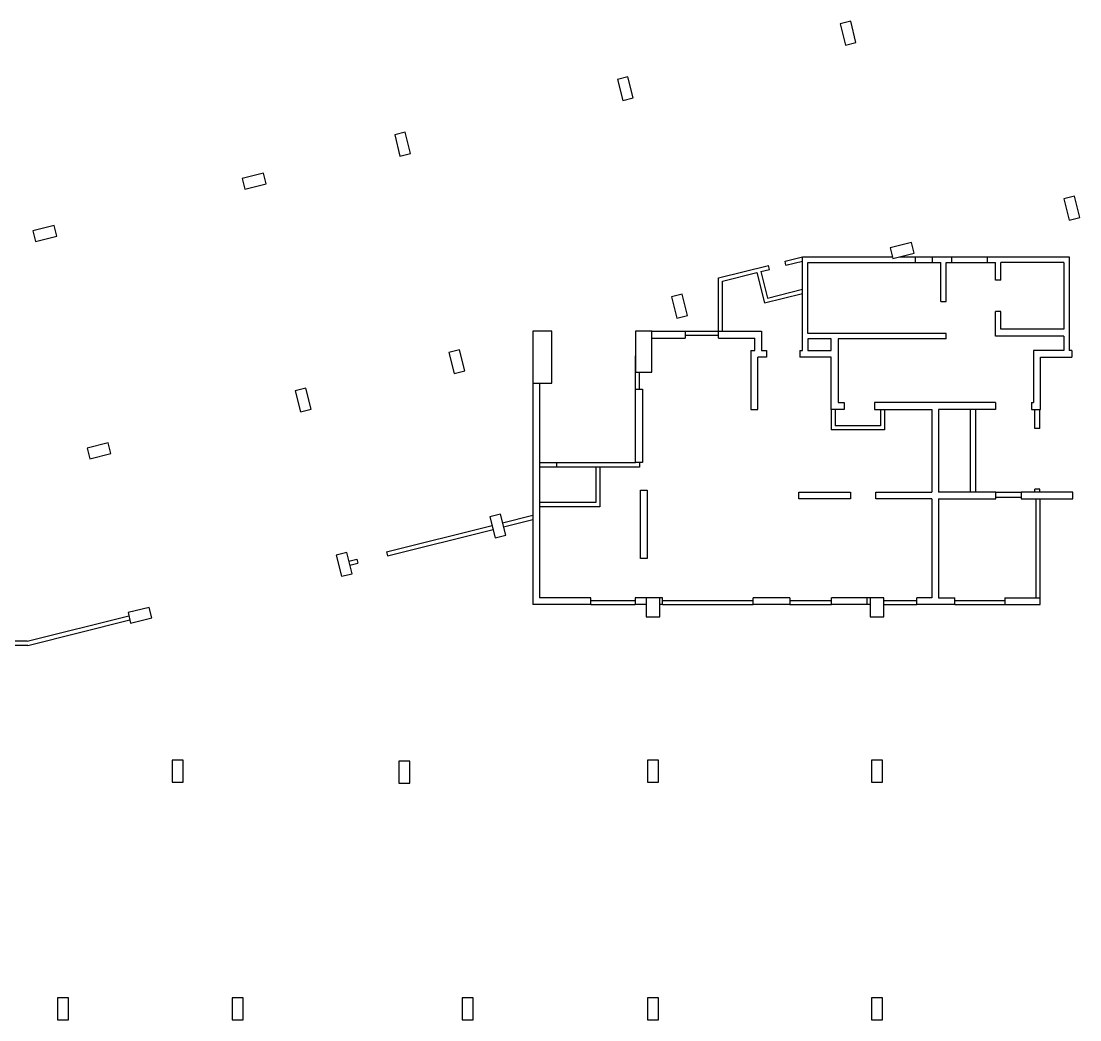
# Model space of a CAD drawing. Header units: metres. Extents: x -681087 to 1033303, y 74272 to 2630761.
# Drawn here: x 126556 to 165303, y 2423378 to 2459917 of the extents above; entities that cross this region are included whole.
import ezdxf

# ---------------------------------------------------------------- set-up
doc = ezdxf.new("R2010")
doc.units = ezdxf.units.M
for name, color, linetype in [('SKELETON_CLEAN', 7, 'Continuous'), ('SKELETON_ISOLATED', 1, 'Continuous'), ('SKELETON_ORIGINAL', 8, 'Continuous')]:
    doc.layers.add(name, color=color, linetype=linetype)

msp = doc.modelspace()

# ---------------------------------------------------------------- linework, layer by layer
at = {"layer": 'SKELETON_CLEAN'}
for p, q in [((156916, 2459917), (156528, 2459821)), ((156528, 2459821), (156722, 2459044)), ((157110, 2459141), (156916, 2459917)), ((156722, 2459044), (157110, 2459141)), ((148766, 2457885), (148378, 2457788)), ((148378, 2457788), (148571, 2457012)), ((148959, 2457109), (148766, 2457885)), ((148571, 2457012), (148959, 2457109)), ((140615, 2455853), (140227, 2455756)), ((140809, 2455077), (140615, 2455853)), ((140227, 2455756), (140421, 2454980)), ((140421, 2454980), (140809, 2455077)), ((135424, 2454353), (134648, 2454159)), ((135521, 2453964), (135424, 2454353)), ((134648, 2454159), (134745, 2453771)), ((134745, 2453771), (135521, 2453964)), ((165110, 2453509), (164722, 2453412)), ((164722, 2453412), (164915, 2452636)), ((165303, 2452733), (165110, 2453509)), ((127759, 2452441), (126983, 2452248)), ((127856, 2452053), (127759, 2452441)), ((164915, 2452636), (165303, 2452733)), ((126983, 2452248), (127079, 2451860)), ((127079, 2451860), (127856, 2452053)), ((159142, 2451815), (158366, 2451622)), ((158366, 2451622), (158463, 2451234)), ((159239, 2451427), (159142, 2451815)), ((154513, 2451133), (155153, 2451293)), ((155153, 2447873), (155153, 2451293)), ((155153, 2451293), (158448, 2451293)), ((158463, 2451234), (159239, 2451427)), ((158700, 2451293), (164913, 2451293)), ((164913, 2451293), (164913, 2447873)), ((152078, 2450526), (153911, 2450983)), ((153632, 2450759), (153947, 2450837)), ((153947, 2450837), (153911, 2450983)), ((154549, 2450987), (154513, 2451133)), ((154549, 2450987), (155153, 2451138)), ((155353, 2448493), (155353, 2451093)), ((155353, 2451093), (160213, 2451093)), ((160213, 2449663), (160213, 2451093)), ((160413, 2449663), (160413, 2451093)), ((160413, 2451093), (162213, 2451093)), ((162213, 2450438), (162213, 2451093)), ((162413, 2450438), (162413, 2451093)), ((164713, 2451093), (162413, 2451093)), ((164713, 2451093), (164713, 2448643)), ((152078, 2448573), (152078, 2450526)), ((152228, 2450409), (153487, 2450723)), ((153487, 2450723), (153765, 2449607)), ((153632, 2450759), (153875, 2449788)), ((162413, 2450438), (162213, 2450438)), ((152228, 2448573), (152228, 2450409)), ((153875, 2449788), (155153, 2450107)), ((150750, 2449929), (150361, 2449832)), ((150361, 2449832), (150555, 2449056)), ((150943, 2449153), (150750, 2449929)), ((153765, 2449607), (155153, 2449953)), ((160213, 2449663), (160413, 2449663)), ((162213, 2448393), (162213, 2449298)), ((162413, 2449298), (162213, 2449298)), ((162413, 2448643), (162413, 2449298)), ((150555, 2449056), (150943, 2449153)), ((145983, 2448573), (145283, 2448573)), ((145283, 2448573), (145283, 2446673)), ((145983, 2446673), (145983, 2448573)), ((149643, 2448573), (149043, 2448573)), ((149043, 2448573), (149043, 2447073)), ((149643, 2447073), (149643, 2448573)), ((149643, 2448573), (150858, 2448573)), ((150858, 2448573), (150858, 2448323)), ((150858, 2448573), (152078, 2448573)), ((152078, 2448323), (152078, 2448573)), ((152078, 2448573), (153653, 2448573)), ((153653, 2448573), (153653, 2447873)), ((160413, 2448493), (155353, 2448493)), ((160413, 2448293), (160413, 2448493)), ((164713, 2448643), (162413, 2448643)), ((149643, 2448323), (150858, 2448323)), ((152078, 2448323), (153403, 2448323)), ((153403, 2447873), (153403, 2448323)), ((155353, 2448293), (155353, 2447873)), ((156203, 2448293), (155353, 2448293)), ((156203, 2447873), (156203, 2448293)), ((160413, 2448293), (156453, 2448293)), ((156453, 2448293), (156453, 2445963)), ((164713, 2448393), (162213, 2448393)), ((164713, 2448393), (164713, 2447873)), ((142599, 2447897), (142211, 2447800)), ((142211, 2447800), (142405, 2447024)), ((142793, 2447120), (142599, 2447897)), ((153268, 2447873), (153268, 2445703)), ((153268, 2447873), (153403, 2447873)), ((153653, 2447873), (153833, 2447873)), ((153833, 2447873), (153833, 2447623)), ((155053, 2447873), (155153, 2447873)), ((155053, 2447873), (155053, 2447623)), ((155353, 2447873), (156203, 2447873)), ((163613, 2447873), (163613, 2445963)), ((164713, 2447873), (163613, 2447873)), ((165013, 2447873), (164913, 2447873)), ((165013, 2447873), (165013, 2447623)), ((149043, 2446453), (149043, 2447673)), ((153518, 2445703), (153518, 2447623)), ((153833, 2447623), (153518, 2447623)), ((156203, 2447623), (155053, 2447623)), ((156203, 2445713), (156203, 2447623)), ((163863, 2445713), (163863, 2447623)), ((163863, 2447623), (165013, 2447623)), ((142405, 2447024), (142793, 2447120)), ((149043, 2447073), (149643, 2447073)), ((145283, 2446673), (145983, 2446673)), ((145283, 2446655), (145283, 2438573)), ((145533, 2446673), (145533, 2438823)), ((136971, 2446493), (136583, 2446397)), ((136583, 2446397), (136777, 2445620)), ((137165, 2445717), (136971, 2446493)), ((149043, 2443773), (149043, 2446453)), ((149043, 2446453), (149293, 2446453)), ((149293, 2446453), (149293, 2443773)), ((156453, 2445963), (156673, 2445963)), ((156673, 2445963), (156673, 2445713)), ((162213, 2445963), (157793, 2445963)), ((157793, 2445963), (157793, 2445713)), ((162213, 2445963), (162213, 2445713)), ((163533, 2445963), (163533, 2445713)), ((163533, 2445963), (163613, 2445963)), ((136777, 2445620), (137165, 2445717)), ((153268, 2445703), (153518, 2445703)), ((156673, 2445713), (156203, 2445713)), ((156203, 2445713), (156203, 2444963)), ((156353, 2445713), (156353, 2445113)), ((157793, 2445713), (159883, 2445713)), ((158003, 2445713), (158003, 2445113)), ((158153, 2445713), (158153, 2444963)), ((159883, 2445713), (159883, 2442688)), ((162213, 2445713), (160133, 2445713)), ((160133, 2445713), (160133, 2442688)), ((163533, 2445713), (163863, 2445713)), ((163653, 2445013), (163653, 2445713)), ((163843, 2445013), (163843, 2445713)), ((158003, 2445113), (156353, 2445113)), ((163843, 2445013), (163653, 2445013)), ((158153, 2444963), (156203, 2444963)), ((129743, 2444485), (128966, 2444291)), ((128966, 2444291), (129063, 2443903)), ((129839, 2444097), (129743, 2444485)), ((129063, 2443903), (129839, 2444097)), ((149043, 2443753), (145533, 2443753)), ((145533, 2443753), (145533, 2443603)), ((149193, 2443603), (145533, 2443603)), ((147583, 2443603), (147583, 2442303)), ((147733, 2443603), (147733, 2442153)), ((149043, 2443773), (149043, 2443753)), ((149293, 2443773), (149043, 2443773)), ((149193, 2443773), (149193, 2443603)), ((149218, 2440253), (149218, 2442753)), ((149218, 2442753), (149468, 2442753)), ((149468, 2442753), (149468, 2440253)), ((155013, 2442438), (155013, 2442688)), ((155013, 2442688), (156913, 2442688)), ((156913, 2442688), (156913, 2442438)), ((157833, 2442438), (157833, 2442688)), ((157833, 2442688), (159883, 2442688)), ((162233, 2442688), (160133, 2442688)), ((162233, 2442438), (162233, 2442688)), ((162233, 2442688), (163153, 2442688)), ((165053, 2442688), (163153, 2442688)), ((163153, 2442688), (163153, 2442438)), ((163653, 2442688), (163653, 2442793)), ((163843, 2442793), (163653, 2442793)), ((163843, 2442688), (163843, 2442793)), ((165053, 2442438), (165053, 2442688)), ((147583, 2442303), (145533, 2442303)), ((156913, 2442438), (155013, 2442438)), ((159883, 2442438), (157833, 2442438)), ((159883, 2442438), (159883, 2438823)), ((160133, 2442438), (162233, 2442438)), ((160133, 2442438), (160133, 2438823)), ((163153, 2442438), (165053, 2442438)), ((163853, 2438823), (163853, 2442438)), ((147733, 2442153), (145533, 2442153)), ((144099, 2441881), (143711, 2441784)), ((143711, 2441784), (143904, 2441008)), ((144293, 2441105), (144099, 2441881)), ((139928, 2440506), (143790, 2441469)), ((139964, 2440360), (143826, 2441323)), ((143904, 2441008), (144293, 2441105)), ((138471, 2440478), (138083, 2440381)), ((138083, 2440381), (138277, 2439605)), ((138665, 2439701), (138471, 2440478)), ((139928, 2440506), (139964, 2440360)), ((138550, 2440162), (138841, 2440235)), ((138586, 2440017), (138877, 2440089)), ((138841, 2440235), (138877, 2440089)), ((149468, 2440253), (149218, 2440253)), ((138277, 2439605), (138665, 2439701)), ((147403, 2438823), (145533, 2438823)), ((147403, 2438573), (147403, 2438823)), ((149023, 2438823), (149023, 2438573)), ((149433, 2438823), (149023, 2438823)), ((149933, 2438823), (149433, 2438823)), ((149433, 2438823), (149433, 2438123)), ((149933, 2438123), (149933, 2438823)), ((150033, 2438823), (149933, 2438823)), ((150033, 2438573), (150033, 2438823)), ((153353, 2438573), (153353, 2438823)), ((154693, 2438823), (153353, 2438823)), ((154693, 2438823), (154693, 2438573)), ((156213, 2438573), (156213, 2438823)), ((157633, 2438823), (156213, 2438823)), ((158133, 2438823), (157633, 2438823)), ((157633, 2438823), (157633, 2438123)), ((158133, 2438123), (158133, 2438823)), ((159333, 2438573), (159333, 2438823)), ((159883, 2438823), (159333, 2438823)), ((160133, 2438823), (160733, 2438823)), ((160733, 2438573), (160733, 2438823)), ((162553, 2438823), (162553, 2438573)), ((162553, 2438823), (163853, 2438823)), ((163853, 2438573), (163853, 2438823)), ((131242, 2438469), (130466, 2438276)), ((131339, 2438081), (131242, 2438469)), ((147403, 2438573), (145283, 2438573)), ((147403, 2438573), (149023, 2438573)), ((149433, 2438573), (149023, 2438573)), ((150033, 2438573), (149933, 2438573)), ((150033, 2438573), (153353, 2438573)), ((154693, 2438573), (153353, 2438573)), ((154693, 2438573), (156213, 2438573)), ((157633, 2438573), (156213, 2438573)), ((158133, 2438573), (159333, 2438573)), ((160733, 2438573), (159333, 2438573)), ((160733, 2438573), (162553, 2438573)), ((162553, 2438573), (163853, 2438573)), ((126780, 2437228), (130496, 2438154)), ((130466, 2438276), (130563, 2437887)), ((130563, 2437887), (131339, 2438081)), ((149433, 2438123), (149933, 2438123)), ((157633, 2438123), (158133, 2438123)), ((126798, 2437078), (130533, 2438009)), ((126780, 2437228), (124884, 2437228)), ((126798, 2437078), (124884, 2437078)), ((132484, 2432878), (132084, 2432878)), ((132084, 2432878), (132084, 2432078)), ((132484, 2432078), (132484, 2432878)), ((140784, 2432839), (140384, 2432839)), ((140384, 2432839), (140384, 2432039)), ((140784, 2432039), (140784, 2432839)), ((149884, 2432878), (149484, 2432878)), ((149484, 2432878), (149484, 2432078)), ((149884, 2432078), (149884, 2432878)), ((158084, 2432878), (157684, 2432878)), ((157684, 2432878), (157684, 2432078)), ((158084, 2432078), (158084, 2432878)), ((132084, 2432078), (132484, 2432078)), ((140384, 2432039), (140784, 2432039)), ((149484, 2432078), (149884, 2432078)), ((157684, 2432078), (158084, 2432078)), ((128284, 2424178), (127884, 2424178)), ((127884, 2424178), (127884, 2423378)), ((128284, 2423378), (128284, 2424178)), ((134684, 2424178), (134284, 2424178)), ((134284, 2424178), (134284, 2423378)), ((134684, 2423378), (134684, 2424178)), ((143094, 2424178), (142694, 2424178)), ((142694, 2424178), (142694, 2423378)), ((143094, 2423378), (143094, 2424178)), ((149884, 2424178), (149484, 2424178)), ((149484, 2424178), (149484, 2423378)), ((149884, 2423378), (149884, 2424178)), ((158084, 2424178), (157684, 2424178)), ((157684, 2424178), (157684, 2423378)), ((158084, 2423378), (158084, 2424178)), ((127884, 2423378), (128284, 2423378)), ((134284, 2423378), (134684, 2423378)), ((142694, 2423378), (143094, 2423378)), ((149484, 2423378), (149884, 2423378)), ((157684, 2423378), (158084, 2423378))]:
    msp.add_line(p, q, dxfattribs=at)
at = {"layer": 'SKELETON_ISOLATED'}
for p, q in [((159293, 2451093), (159293, 2451293)), ((159913, 2451093), (159913, 2451293)), ((160623, 2451093), (160623, 2451293)), ((161923, 2451093), (161923, 2451293)), ((150858, 2448423), (152078, 2448423)), ((149193, 2446453), (149193, 2447073)), ((161293, 2445713), (161293, 2442688)), ((161483, 2445713), (161483, 2442688)), ((146153, 2443753), (146153, 2443603)), ((162233, 2442498), (163153, 2442498)), ((163703, 2438823), (163703, 2442438)), ((144178, 2441565), (145283, 2441841)), ((144214, 2441420), (145283, 2441687)), ((157513, 2438823), (157513, 2438573)), ((147403, 2438723), (149023, 2438723)), ((150033, 2438723), (153353, 2438723)), ((154693, 2438723), (156213, 2438723)), ((158133, 2438723), (159333, 2438723)), ((160733, 2438723), (162553, 2438723))]:
    msp.add_line(p, q, dxfattribs=at)
at = {"layer": 'SKELETON_ORIGINAL'}
for p, q in [((156916, 2459917), (156528, 2459821)), ((156528, 2459821), (156722, 2459044)), ((157110, 2459141), (156916, 2459917)), ((156722, 2459044), (157110, 2459141)), ((148766, 2457885), (148378, 2457788)), ((148378, 2457788), (148571, 2457012)), ((148959, 2457109), (148766, 2457885)), ((148571, 2457012), (148959, 2457109)), ((140615, 2455853), (140227, 2455756)), ((140809, 2455077), (140615, 2455853)), ((140227, 2455756), (140421, 2454980)), ((140421, 2454980), (140809, 2455077)), ((135424, 2454353), (134648, 2454159)), ((135521, 2453964), (135424, 2454353)), ((134648, 2454159), (134745, 2453771)), ((134745, 2453771), (135521, 2453964)), ((165110, 2453509), (164722, 2453412)), ((164722, 2453412), (164915, 2452636)), ((165303, 2452733), (165110, 2453509)), ((127759, 2452441), (126983, 2452248)), ((127856, 2452053), (127759, 2452441)), ((164915, 2452636), (165303, 2452733)), ((126983, 2452248), (127079, 2451860)), ((127079, 2451860), (127856, 2452053)), ((159142, 2451815), (158366, 2451622)), ((159142, 2451815), (158366, 2451622)), ((158366, 2451622), (158463, 2451234)), ((158366, 2451622), (158463, 2451234)), ((159239, 2451427), (159142, 2451815)), ((159239, 2451427), (159142, 2451815)), ((154513, 2451133), (155153, 2451293)), ((155153, 2447873), (155153, 2451293)), ((155153, 2451293), (158448, 2451293)), ((158463, 2451234), (159239, 2451427)), ((158463, 2451234), (159239, 2451427)), ((158700, 2451293), (164913, 2451293)), ((159293, 2451093), (159293, 2451293)), ((159913, 2451093), (159913, 2451293)), ((160623, 2451093), (160623, 2451293)), ((161923, 2451093), (161923, 2451293)), ((164913, 2451293), (164913, 2447873)), ((152078, 2450526), (153911, 2450983)), ((153632, 2450759), (153947, 2450837)), ((153947, 2450837), (153911, 2450983)), ((154549, 2450987), (154513, 2451133)), ((154549, 2450987), (155153, 2451138)), ((155353, 2448493), (155353, 2451093)), ((155353, 2451093), (160213, 2451093)), ((160213, 2449663), (160213, 2451093)), ((160413, 2449663), (160413, 2451093)), ((160413, 2451093), (162213, 2451093)), ((162213, 2450438), (162213, 2451093)), ((162413, 2450438), (162413, 2451093)), ((164713, 2451093), (162413, 2451093)), ((164713, 2451093), (164713, 2448643)), ((152078, 2448573), (152078, 2450526)), ((152228, 2450409), (153487, 2450723)), ((153487, 2450723), (153765, 2449607)), ((153632, 2450759), (153875, 2449788)), ((162413, 2450438), (162213, 2450438)), ((152228, 2448573), (152228, 2450409)), ((153875, 2449788), (155153, 2450107)), ((150750, 2449929), (150361, 2449832)), ((150361, 2449832), (150555, 2449056)), ((150943, 2449153), (150750, 2449929)), ((153765, 2449607), (155153, 2449953)), ((160213, 2449663), (160413, 2449663)), ((162213, 2448393), (162213, 2449298)), ((162413, 2449298), (162213, 2449298)), ((162413, 2448643), (162413, 2449298)), ((150555, 2449056), (150943, 2449153)), ((145983, 2448573), (145283, 2448573)), ((145283, 2448573), (145283, 2446673)), ((145983, 2448573), (145283, 2448573)), ((145283, 2448573), (145283, 2446673)), ((145983, 2446673), (145983, 2448573)), ((145983, 2446673), (145983, 2448573)), ((149643, 2448573), (149043, 2448573)), ((149043, 2448573), (149043, 2447073)), ((149643, 2448573), (149043, 2448573)), ((149043, 2448573), (149043, 2447073)), ((149643, 2447073), (149643, 2448573)), ((149643, 2448573), (150858, 2448573)), ((149643, 2447073), (149643, 2448573)), ((150858, 2448573), (150858, 2448323)), ((150858, 2448573), (152078, 2448573)), ((152078, 2448323), (152078, 2448573)), ((152078, 2448573), (153653, 2448573)), ((153653, 2448573), (153653, 2447873)), ((160413, 2448493), (155353, 2448493)), ((160413, 2448293), (160413, 2448493)), ((164713, 2448643), (162413, 2448643)), ((149643, 2448323), (150858, 2448323)), ((150858, 2448423), (152078, 2448423)), ((152078, 2448323), (153403, 2448323)), ((153403, 2447873), (153403, 2448323)), ((155353, 2448293), (155353, 2447873)), ((156203, 2448293), (155353, 2448293)), ((156203, 2447873), (156203, 2448293)), ((160413, 2448293), (156453, 2448293)), ((156453, 2448293), (156453, 2445963)), ((164713, 2448393), (162213, 2448393)), ((164713, 2448393), (164713, 2447873)), ((142599, 2447897), (142211, 2447800)), ((142211, 2447800), (142405, 2447024)), ((142793, 2447120), (142599, 2447897)), ((153268, 2447873), (153268, 2445703)), ((153268, 2447873), (153403, 2447873)), ((153653, 2447873), (153833, 2447873)), ((153833, 2447873), (153833, 2447623)), ((155053, 2447873), (155153, 2447873)), ((155053, 2447873), (155053, 2447623)), ((155353, 2447873), (156203, 2447873)), ((163613, 2447873), (163613, 2445963)), ((164713, 2447873), (163613, 2447873)), ((165013, 2447873), (164913, 2447873)), ((165013, 2447873), (165013, 2447623)), ((149043, 2446453), (149043, 2447673)), ((153518, 2445703), (153518, 2447623)), ((153833, 2447623), (153518, 2447623)), ((156203, 2447623), (155053, 2447623)), ((156203, 2445713), (156203, 2447623)), ((163863, 2445713), (163863, 2447623)), ((163863, 2447623), (165013, 2447623)), ((142405, 2447024), (142793, 2447120)), ((149043, 2447073), (149643, 2447073)), ((149043, 2447073), (149643, 2447073)), ((149193, 2446453), (149193, 2447073)), ((145283, 2446673), (145983, 2446673)), ((145283, 2446673), (145983, 2446673)), ((145283, 2446655), (145283, 2438573)), ((145533, 2446673), (145533, 2438823)), ((136971, 2446493), (136583, 2446397)), ((136583, 2446397), (136777, 2445620)), ((137165, 2445717), (136971, 2446493)), ((149043, 2443773), (149043, 2446453)), ((149043, 2446453), (149293, 2446453)), ((149293, 2446453), (149293, 2443773)), ((156453, 2445963), (156673, 2445963)), ((156673, 2445963), (156673, 2445713)), ((162213, 2445963), (157793, 2445963)), ((157793, 2445963), (157793, 2445713)), ((162213, 2445963), (162213, 2445713)), ((163533, 2445963), (163533, 2445713)), ((163533, 2445963), (163613, 2445963)), ((136777, 2445620), (137165, 2445717)), ((153268, 2445703), (153518, 2445703)), ((156673, 2445713), (156203, 2445713)), ((156203, 2445713), (156203, 2444963)), ((156353, 2445713), (156353, 2445113)), ((157793, 2445713), (159883, 2445713)), ((158003, 2445713), (158003, 2445113)), ((158153, 2445713), (158153, 2444963)), ((159883, 2445713), (159883, 2442688)), ((162213, 2445713), (160133, 2445713)), ((160133, 2445713), (160133, 2442688)), ((161293, 2445713), (161293, 2442688)), ((161483, 2445713), (161483, 2442688)), ((163533, 2445713), (163863, 2445713)), ((163653, 2445013), (163653, 2445713)), ((163843, 2445013), (163843, 2445713)), ((158003, 2445113), (156353, 2445113)), ((163843, 2445013), (163653, 2445013)), ((158153, 2444963), (156203, 2444963)), ((129743, 2444485), (128966, 2444291)), ((128966, 2444291), (129063, 2443903)), ((129839, 2444097), (129743, 2444485)), ((129063, 2443903), (129839, 2444097)), ((149043, 2443753), (145533, 2443753)), ((145533, 2443753), (145533, 2443603)), ((149193, 2443603), (145533, 2443603)), ((146153, 2443753), (146153, 2443603)), ((147583, 2443603), (147583, 2442303)), ((147733, 2443603), (147733, 2442153)), ((149043, 2443773), (149043, 2443753)), ((149293, 2443773), (149043, 2443773)), ((149193, 2443773), (149193, 2443603)), ((149218, 2440253), (149218, 2442753)), ((149218, 2442753), (149468, 2442753)), ((149468, 2442753), (149468, 2440253)), ((155013, 2442438), (155013, 2442688)), ((155013, 2442688), (156913, 2442688)), ((156913, 2442688), (156913, 2442438)), ((157833, 2442438), (157833, 2442688)), ((157833, 2442688), (159883, 2442688)), ((162233, 2442688), (160133, 2442688)), ((162233, 2442438), (162233, 2442688)), ((162233, 2442688), (163153, 2442688)), ((165053, 2442688), (163153, 2442688)), ((163153, 2442688), (163153, 2442438)), ((163653, 2442688), (163653, 2442793)), ((163843, 2442793), (163653, 2442793)), ((163843, 2442793), (163653, 2442793)), ((163843, 2442688), (163843, 2442793)), ((165053, 2442438), (165053, 2442688)), ((147583, 2442303), (145533, 2442303)), ((156913, 2442438), (155013, 2442438)), ((159883, 2442438), (157833, 2442438)), ((159883, 2442438), (159883, 2438823)), ((160133, 2442438), (162233, 2442438)), ((160133, 2442438), (160133, 2438823)), ((162233, 2442498), (163153, 2442498)), ((163153, 2442438), (165053, 2442438)), ((163703, 2438823), (163703, 2442438)), ((163853, 2438823), (163853, 2442438)), ((147733, 2442153), (145533, 2442153)), ((144099, 2441881), (143711, 2441784)), ((143711, 2441784), (143904, 2441008)), ((144293, 2441105), (144099, 2441881)), ((144178, 2441565), (145283, 2441841)), ((144214, 2441420), (145283, 2441687)), ((139928, 2440506), (143790, 2441469)), ((139964, 2440360), (143826, 2441323)), ((143904, 2441008), (144293, 2441105)), ((138471, 2440478), (138083, 2440381)), ((138083, 2440381), (138277, 2439605)), ((138665, 2439701), (138471, 2440478)), ((139928, 2440506), (139964, 2440360)), ((138550, 2440162), (138841, 2440235)), ((138586, 2440017), (138877, 2440089)), ((138841, 2440235), (138877, 2440089)), ((149468, 2440253), (149218, 2440253)), ((138277, 2439605), (138665, 2439701)), ((147403, 2438823), (145533, 2438823)), ((147403, 2438573), (147403, 2438823)), ((149023, 2438823), (149023, 2438573)), ((149433, 2438823), (149023, 2438823)), ((149933, 2438823), (149433, 2438823)), ((149433, 2438823), (149433, 2438123)), ((149933, 2438123), (149933, 2438823)), ((150033, 2438823), (149933, 2438823)), ((150033, 2438573), (150033, 2438823)), ((153353, 2438573), (153353, 2438823)), ((154693, 2438823), (153353, 2438823)), ((154693, 2438823), (154693, 2438573)), ((156213, 2438573), (156213, 2438823)), ((157633, 2438823), (156213, 2438823)), ((157513, 2438823), (157513, 2438573)), ((158133, 2438823), (157633, 2438823)), ((157633, 2438823), (157633, 2438123)), ((158133, 2438123), (158133, 2438823)), ((159333, 2438573), (159333, 2438823)), ((159883, 2438823), (159333, 2438823)), ((160133, 2438823), (160733, 2438823)), ((160733, 2438573), (160733, 2438823)), ((162553, 2438823), (162553, 2438573)), ((162553, 2438823), (163853, 2438823)), ((163853, 2438573), (163853, 2438823)), ((131242, 2438469), (130466, 2438276)), ((131339, 2438081), (131242, 2438469)), ((147403, 2438573), (145283, 2438573)), ((147403, 2438723), (149023, 2438723)), ((147403, 2438573), (149023, 2438573)), ((149433, 2438573), (149023, 2438573)), ((150033, 2438573), (149933, 2438573)), ((150033, 2438723), (153353, 2438723)), ((150033, 2438573), (153353, 2438573)), ((154693, 2438573), (153353, 2438573)), ((154693, 2438723), (156213, 2438723)), ((154693, 2438573), (156213, 2438573)), ((157633, 2438573), (156213, 2438573)), ((158133, 2438723), (159333, 2438723)), ((158133, 2438573), (159333, 2438573)), ((160733, 2438573), (159333, 2438573)), ((160733, 2438723), (162553, 2438723)), ((160733, 2438573), (162553, 2438573)), ((162553, 2438573), (163853, 2438573)), ((126780, 2437228), (130496, 2438154)), ((130466, 2438276), (130563, 2437887)), ((130563, 2437887), (131339, 2438081)), ((149433, 2438123), (149933, 2438123)), ((157633, 2438123), (158133, 2438123)), ((126798, 2437078), (130533, 2438009)), ((126780, 2437228), (124884, 2437228)), ((126798, 2437078), (124884, 2437078)), ((132484, 2432878), (132084, 2432878)), ((132084, 2432878), (132084, 2432078)), ((132484, 2432078), (132484, 2432878)), ((140784, 2432839), (140384, 2432839)), ((140384, 2432839), (140384, 2432039)), ((140784, 2432039), (140784, 2432839)), ((149884, 2432878), (149484, 2432878)), ((149484, 2432878), (149484, 2432078)), ((149884, 2432078), (149884, 2432878)), ((158084, 2432878), (157684, 2432878)), ((157684, 2432878), (157684, 2432078)), ((158084, 2432078), (158084, 2432878)), ((132084, 2432078), (132484, 2432078)), ((140384, 2432039), (140784, 2432039)), ((149484, 2432078), (149884, 2432078)), ((157684, 2432078), (158084, 2432078)), ((128284, 2424178), (127884, 2424178)), ((127884, 2424178), (127884, 2423378)), ((128284, 2423378), (128284, 2424178)), ((134684, 2424178), (134284, 2424178)), ((134284, 2424178), (134284, 2423378)), ((134684, 2423378), (134684, 2424178)), ((143094, 2424178), (142694, 2424178)), ((142694, 2424178), (142694, 2423378)), ((143094, 2423378), (143094, 2424178)), ((149884, 2424178), (149484, 2424178)), ((149484, 2424178), (149484, 2423378)), ((149884, 2423378), (149884, 2424178)), ((158084, 2424178), (157684, 2424178)), ((157684, 2424178), (157684, 2423378)), ((158084, 2423378), (158084, 2424178)), ((127884, 2423378), (128284, 2423378)), ((134284, 2423378), (134684, 2423378)), ((142694, 2423378), (143094, 2423378)), ((149484, 2423378), (149884, 2423378)), ((157684, 2423378), (158084, 2423378))]:
    msp.add_line(p, q, dxfattribs=at)

doc.saveas('drawing.dxf')
